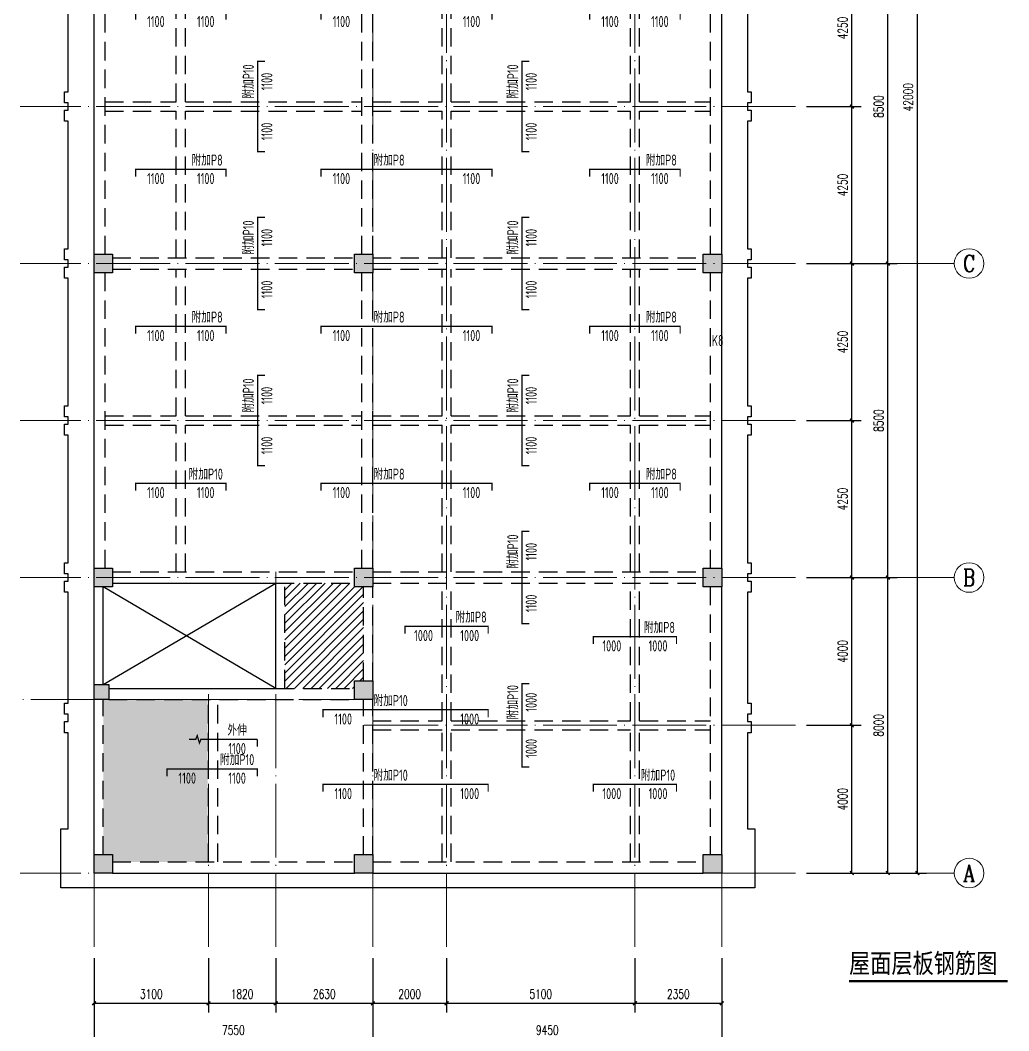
# Model space of a CAD drawing. Extents: x 3968514 to 5230306, y -516551 to -228246.
# Drawn here: x 4864588 to 4891363, y -487690 to -460335 of the extents above; entities that cross this region are included whole.
import ezdxf
from ezdxf.enums import TextEntityAlignment as Align

# ---------------------------------------------------------------- set-up
doc = ezdxf.new("R2010")
doc.units = 0
doc.header["$LTSCALE"] = 1000
doc.header["$MEASUREMENT"] = 0
for name, pattern in [('DASHED', [0.75, 0.5, -0.25]), ('DOTE', [2.42, 2, -0.2, 0.02, -0.2]), ('P_Dash1', [5, 4, -1])]:
    doc.linetypes.add(name, pattern=pattern)
for name, color, linetype, lineweight in [('AXIS', 3, 'Continuous', 15), ('AXIS_TEXT', 7, 'Continuous', 15), ('BEAM', 4, 'Continuous', 25), ('BEAM-DASHED', 4, 'P_Dash1', 25), ('COLUMN-HATCH', 251, 'Continuous', 25), ('DOTE', 1, 'DOTE', 9), ('FLOOR', 7, 'Continuous', 25), ('FLOOR-HATCH', 252, 'Continuous', 15), ('FLOOR-REIN-TEXT', 7, 'Continuous', 25), ('FLOOR-REIN-UP', 15, 'Continuous', 35), ('FLOOR-REIN-UP-DIM', 142, 'Continuous', 25), ('FLOOR-REIN-UP-TEXT', 7, 'Continuous', 25), ('PUB_DIM', 3, 'Continuous', 15)]:
    doc.layers.add(name, color=color, linetype=linetype, lineweight=lineweight)
for name, color, linetype in [('COLUMN', 9, 'Continuous'), ('DIM_SYMB', 3, 'Continuous'), ('PUB_TEXT', 7, 'Continuous'), ('Q◆07 新建墙填充', 7, 'Continuous')]:
    doc.layers.add(name, color=color, linetype=linetype)
doc.styles.add('-黑体', font='simhei.ttf', dxfattribs={"width": 0.8})
doc.styles.add('_TCH_AXIS', font='COMPLEX', dxfattribs={"bigfont": 'GBCBIG'})
doc.styles.add('_TCH_DIM_T3', font='SIMPLEX.shx', dxfattribs={"width": 0.7, "bigfont": 'GBCBIG.shx'})
doc.styles.add('COMPLEX', font='COMPLEX')
doc.styles.add('Pkpmeng', font='Pkpmeng', dxfattribs={"bigfont": 'pkpmchn'})
doc.dimstyles.new('_TCH_ARCH&&100', dxfattribs={"dimtxt": 255, "dimasz": 100, "dimexe": 250, "dimexo": 300, "dimgap": 122.5, "dimtad": 1, "dimdec": 0, "dimzin": 0, "dimdsep": 46, "dimtxsty": '_TCH_DIM_T3', "dimblk": 'ARCHTICK', "dimcen": 0.09, "dimclrt": 7, "dimazin": 2, "dimtfac": 1, "dimtdec": 0, "dimtix": 1, "dimtmove": 2, "dimatfit": 3, "dimfxl": 150, "dimtolj": 1, "dimtzin": 0, "dimarcsym": 0})

# ---------------------------------------------------------------- blocks, each defined once
blk = doc.blocks.new('rfydrtysds')
at = {"layer": 'COLUMN-HATCH'}
for points in [[(5741410, -377590), (5741910, -377590), (5741910, -378090), (5741410, -378090)], [(5748460, -377590), (5748960, -377590), (5748960, -378090), (5748460, -378090)], [(5757910, -377590), (5758410, -377590), (5758410, -378090), (5757910, -378090)], [(5741410, -386090), (5741910, -386090), (5741910, -386590), (5741410, -386590)], [(5748460, -386090), (5748960, -386090), (5748960, -386590), (5748460, -386590)], [(5757910, -386090), (5758410, -386090), (5758410, -386590), (5757910, -386590)], [(5741410, -389240), (5741810, -389240), (5741810, -389640), (5741410, -389640)], [(5748460, -389140), (5748960, -389140), (5748960, -389640), (5748460, -389640)], [(5741410, -393840), (5741910, -393840), (5741910, -394340), (5741410, -394340)], [(5748460, -393840), (5748960, -393840), (5748960, -394340), (5748460, -394340)], [(5757910, -393840), (5758410, -393840), (5758410, -394340), (5757910, -394340)]]:
    blk.add_hatch(color=256, dxfattribs=at).paths.add_polyline_path(points, flags=0)
at = {"elevation": 0}
blk.add_lwpolyline([(5759110, -369740), (5759110, -373190), (5759210, -373190), (5759210, -373490), (5759110, -373490), (5759110, -373690), (5759210, -373690), (5759210, -373990), (5759110, -373990), (5759110, -377440), (5759210, -377440), (5759210, -377740), (5759110, -377740), (5759110, -377940), (5759210, -377940), (5759210, -378240), (5759110, -378240), (5759110, -381690), (5759210, -381690), (5759210, -381990), (5759110, -381990), (5759110, -382190), (5759210, -382190), (5759210, -382490), (5759110, -382490), (5759110, -385940), (5759210, -385940), (5759210, -386240), (5759110, -386240), (5759110, -386440), (5759210, -386440), (5759210, -386740), (5759110, -386740), (5759110, -389740), (5759210, -389740), (5759210, -390040), (5759110, -390040), (5759110, -390240), (5759210, -390240), (5759210, -390541), (5759110, -390541), (5759110, -393140), (5759310, -393140), (5759310, -394740), (5740510, -394740), (5740510, -393140), (5740710, -393140), (5740710, -390541), (5740610, -390541), (5740610, -390240), (5740710, -390240), (5740710, -390040), (5740610, -390040), (5740610, -389740), (5740710, -389740), (5740710, -386740), (5740610, -386740), (5740610, -386440), (5740710, -386440), (5740710, -386240), (5740610, -386240), (5740610, -385940), (5740710, -385940), (5740710, -382490), (5740610, -382490), (5740610, -382190), (5740710, -382190), (5740710, -381990), (5740610, -381990), (5740610, -381690), (5740710, -381690), (5740710, -378240), (5740610, -378240), (5740610, -377940), (5740710, -377940), (5740710, -377740), (5740610, -377740), (5740610, -377440), (5740710, -377440), (5740710, -373990), (5740610, -373990), (5740610, -373690), (5740710, -373690), (5740710, -373490), (5740610, -373490), (5740610, -373190), (5740710, -373190), (5740710, -369740)], dxfattribs=at)
at = {"layer": 'BEAM'}
for p, q in [((5741410, -377590), (5741410, -369590)), ((5758410, -377590), (5758410, -369590)), ((5741410, -386090), (5741410, -378090)), ((5758410, -386090), (5758410, -378090)), ((5741910, -386490), (5746330, -386490)), ((5746330, -389340), (5746330, -386490)), ((5741410, -389240), (5741410, -386590)), ((5741660, -389240), (5741660, -386590)), ((5758410, -393840), (5758410, -386590)), ((5741810, -389340), (5746330, -389340)), ((5741410, -393840), (5741410, -389640)), ((5741910, -394340), (5748460, -394340)), ((5748960, -394340), (5757910, -394340))]:
    blk.add_line(p, q, dxfattribs=at)
at = {"layer": 'BEAM-DASHED', "linetype": 'DASHED'}
for p, q in [((5743635, -373465), (5743635, -369490)), ((5743885, -373465), (5743885, -369490)), ((5750835, -373465), (5750835, -369490)), ((5751085, -373465), (5751085, -369490)), ((5755935, -373465), (5755935, -369490)), ((5756185, -373465), (5756185, -369490)), ((5741710, -377590), (5741710, -369590)), ((5748660, -377590), (5748660, -369590)), ((5748960, -377590), (5748960, -369590)), ((5758110, -377590), (5758110, -369590)), ((5741710, -373465), (5743635, -373465)), ((5743885, -373465), (5748660, -373465)), ((5748960, -373465), (5750835, -373465)), ((5751085, -373465), (5755935, -373465)), ((5756185, -373465), (5758110, -373465)), ((5741710, -373715), (5743635, -373715)), ((5743635, -377690), (5743635, -373715)), ((5743885, -373715), (5748660, -373715)), ((5743885, -377690), (5743885, -373715)), ((5748960, -373715), (5750835, -373715)), ((5750835, -377690), (5750835, -373715)), ((5751085, -377690), (5751085, -373715)), ((5751085, -373715), (5755935, -373715)), ((5755935, -377690), (5755935, -373715)), ((5756185, -373715), (5758110, -373715)), ((5756185, -377690), (5756185, -373715)), ((5741910, -377690), (5748460, -377690)), ((5748960, -377690), (5757910, -377690)), ((5741910, -377990), (5748460, -377990)), ((5743635, -381965), (5743635, -377990)), ((5743885, -381965), (5743885, -377990)), ((5748960, -377990), (5757910, -377990)), ((5750835, -381965), (5750835, -377990)), ((5751085, -381965), (5751085, -377990)), ((5755935, -381965), (5755935, -377990)), ((5756185, -381965), (5756185, -377990)), ((5741710, -386090), (5741710, -378090)), ((5748660, -386090), (5748660, -378090)), ((5748960, -386090), (5748960, -378090)), ((5758110, -386090), (5758110, -378090)), ((5741710, -381965), (5743635, -381965)), ((5743885, -381965), (5748660, -381965)), ((5748960, -381965), (5750835, -381965)), ((5751085, -381965), (5755935, -381965)), ((5756185, -381965), (5758110, -381965)), ((5741710, -382215), (5743635, -382215)), ((5743635, -386190), (5743635, -382215)), ((5743885, -382215), (5748660, -382215)), ((5743885, -386190), (5743885, -382215)), ((5748960, -382215), (5750835, -382215)), ((5750835, -386190), (5750835, -382215)), ((5751085, -382215), (5755935, -382215)), ((5751085, -386190), (5751085, -382215)), ((5755935, -386190), (5755935, -382215)), ((5756185, -382215), (5758110, -382215)), ((5756185, -386190), (5756185, -382215)), ((5741910, -386190), (5748460, -386190)), ((5748960, -386190), (5757910, -386190)), ((5746330, -386490), (5748460, -386490)), ((5746580, -389340), (5746580, -386490)), ((5748960, -386490), (5757910, -386490)), ((5750835, -390215), (5750835, -386490)), ((5751085, -390215), (5751085, -386490)), ((5755935, -390215), (5755935, -386490)), ((5756185, -390215), (5756185, -386490)), ((5748710, -389140), (5748710, -386590)), ((5748960, -389140), (5748960, -386590)), ((5758110, -393840), (5758110, -386590)), ((5746330, -389340), (5748460, -389340)), ((5741660, -393840), (5741660, -389640)), ((5741810, -389640), (5748460, -389640)), ((5744510, -394040), (5744510, -389640)), ((5744760, -394040), (5744760, -389640)), ((5748710, -393840), (5748710, -389640)), ((5748960, -393840), (5748960, -389640)), ((5748960, -390215), (5750835, -390215)), ((5751085, -390215), (5755935, -390215)), ((5756185, -390215), (5758110, -390215)), ((5748960, -390465), (5750835, -390465)), ((5750835, -394040), (5750835, -390465)), ((5751085, -394040), (5751085, -390465)), ((5751085, -390465), (5755935, -390465)), ((5755935, -394040), (5755935, -390465)), ((5756185, -390465), (5758110, -390465)), ((5756185, -394040), (5756185, -390465)), ((5741910, -394040), (5748460, -394040)), ((5748960, -394040), (5757910, -394040))]:
    blk.add_line(p, q, dxfattribs=at)
at = {"layer": 'COLUMN'}
for points in [[(5741410, -377590), (5741910, -377590), (5741910, -378090), (5741410, -378090), (5741410, -377590)], [(5748460, -377590), (5748960, -377590), (5748960, -378090), (5748460, -378090), (5748460, -377590)], [(5757910, -377590), (5758410, -377590), (5758410, -378090), (5757910, -378090), (5757910, -377590)], [(5741410, -386090), (5741910, -386090), (5741910, -386590), (5741410, -386590), (5741410, -386090)], [(5748460, -386090), (5748960, -386090), (5748960, -386590), (5748460, -386590), (5748460, -386090)], [(5757910, -386090), (5758410, -386090), (5758410, -386590), (5757910, -386590), (5757910, -386090)], [(5741410, -389240), (5741810, -389240), (5741810, -389640), (5741410, -389640), (5741410, -389240)], [(5748460, -389140), (5748960, -389140), (5748960, -389640), (5748460, -389640), (5748460, -389140)], [(5741410, -393840), (5741910, -393840), (5741910, -394340), (5741410, -394340), (5741410, -393840)], [(5748460, -393840), (5748960, -393840), (5748960, -394340), (5748460, -394340), (5748460, -393840)], [(5757910, -393840), (5758410, -393840), (5758410, -394340), (5757910, -394340), (5757910, -393840)]]:
    blk.add_lwpolyline(points, dxfattribs=at)
at = {"layer": 'FLOOR'}
for p, q in [((5741660, -389240), (5746330, -386490)), ((5746330, -389340), (5741660, -386590))]:
    blk.add_line(p, q, dxfattribs=at)
at = {"layer": 'FLOOR-REIN-TEXT', "style": 'Pkpmeng', "width": 0.7}
blk.add_text('K8', height=300, dxfattribs=at).set_placement((5758460, -379923), align=Align.MIDDLE_RIGHT)
blk = doc.blocks.new('dftgsdters')
at = {"layer": 'FLOOR-HATCH'}
h = blk.add_hatch(dxfattribs=at)
h.set_pattern_fill('CROSS', color=256, scale=50, style=0)
h.set_pattern_definition([(0, (56366.2, -3003.95), (317.5, 317.5), [158.75, -476.25]), (90, (56445.58, -3083.32), (-317.5, 317.5), [158.75, -476.25])])
h.paths.add_polyline_path([(73478, 9622), (73328, 9622), (73328, 5422), (73578, 5422), (73578, 5222), (76153, 5222), (76153, 9622)], flags=0)
h.paths.add_polyline_path([(73578, 38172), (73378, 38172), (73378, 34297), (75303, 34297), (75303, 38272), (73578, 38272)], flags=0)
h.paths.add_polyline_path([(80128, 38172), (80128, 38272), (75553, 38272), (75553, 34297), (80328, 34297), (80328, 38172)], flags=0)
h.paths.add_polyline_path([(73578, 38672), (73578, 38572), (75303, 38572), (75303, 40697), (73328, 40697), (73328, 38672)], flags=0)
h.paths.add_polyline_path([(80128, 38672), (80378, 38672), (80378, 40697), (75553, 40697), (75553, 38572), (80128, 38572)], flags=0)
h.paths.add_polyline_path([(73478, 43222), (73328, 43222), (73328, 40947), (75303, 40947), (75303, 43222)], flags=0)
h.paths.add_polyline_path([(80228, 43222), (78098, 43222), (75553, 43222), (75553, 40947), (80378, 40947), (80378, 42672), (80378, 43222)], flags=0)
h.paths.add_polyline_path([(73578, 30172), (73578, 30072), (75303, 30072), (75303, 31922), (73378, 31922), (73378, 30172)], flags=0)
h.paths.add_polyline_path([(80128, 30172), (80328, 30172), (80328, 31922), (75553, 31922), (75553, 30072), (80128, 30072)], flags=0)
h.paths.add_polyline_path([(73378, 32172), (75303, 32172), (75303, 34047), (73378, 34047)], flags=0)
h.paths.add_polyline_path([(75553, 32172), (80328, 32172), (80328, 34047), (75553, 34047)], flags=0)
blk = doc.blocks.new('fgtdrtgsdfs')
at = {"layer": 'FLOOR-REIN-UP', "linetype": 'Continuous', "ltscale": 0.001, "const_width": 35}
for points in [[(74203, 28022), (74203, 28222), (76653, 28222), (76653, 28022)], [(79228, 28022), (79228, 28222), (83853, 28222), (83853, 28022)], [(86503, 28022), (86503, 28222), (88953, 28222), (88953, 28022)], [(77708, 24447), (77508, 24447), (77508, 26897), (77708, 26897)], [(84868, 24447), (84668, 24447), (84668, 26897), (84868, 26897)], [(74203, 23772), (74203, 23972), (76653, 23972), (76653, 23772)], [(79228, 23772), (79228, 23972), (83853, 23972), (83853, 23772)], [(86503, 23772), (86503, 23972), (88953, 23972), (88953, 23772)], [(77708, 20172), (77508, 20172), (77508, 22672), (77708, 22672)], [(84868, 20172), (84668, 20172), (84668, 22672), (84868, 22672)], [(74203, 19522), (74203, 19722), (76653, 19722), (76653, 19522)], [(79228, 19522), (79228, 19722), (83853, 19722), (83853, 19522)], [(86503, 19522), (86503, 19722), (88953, 19722), (88953, 19522)], [(77708, 15947), (77508, 15947), (77508, 18397), (77708, 18397)], [(84868, 15947), (84668, 15947), (84668, 18397), (84868, 18397)], [(74203, 15272), (74203, 15472), (76653, 15472), (76653, 15272)], [(79228, 15272), (79228, 15472), (83853, 15472), (83853, 15272)], [(86503, 15272), (86503, 15472), (88953, 15472), (88953, 15272)], [(84868, 11672), (84668, 11672), (84668, 14172), (84868, 14172)], [(81503, 11402), (81503, 11602), (83753, 11602), (83753, 11402)], [(86603, 11122), (86603, 11322), (88853, 11322), (88853, 11122)], [(84868, 7797), (84668, 7797), (84668, 10047), (84868, 10047)], [(79278, 9142), (79278, 9342), (83753, 9342), (83753, 9142)], [(75653, 8542), (75833, 8542), (75873, 8642), (75933, 8442), (75973, 8542), (76278, 8542), (77503, 8542)], [(77503, 8542), (77503, 8342)], [(75053, 7542), (75053, 7742), (77503, 7742), (77503, 7542)], [(79278, 7122), (79278, 7322), (83753, 7322), (83753, 7122)], [(86603, 7122), (86603, 7322), (88853, 7322), (88853, 7122)]]:
    blk.add_lwpolyline(points, dxfattribs=at)
at = {"layer": 'FLOOR-REIN-UP-DIM', "style": 'Pkpmeng', "width": 0.7}
for s, p in [('1100', (74753, 27972)), ('1100', (76103, 27972)), ('1100', (79778, 27972)), ('1100', (83303, 27972)), ('1100', (87053, 27972)), ('1100', (88403, 27972)), ('1100', (74753, 23722)), ('1100', (76103, 23722)), ('1100', (79778, 23722)), ('1100', (83303, 23722)), ('1100', (87053, 23722)), ('1100', (88403, 23722)), ('1100', (74753, 19472)), ('1100', (76103, 19472)), ('1100', (79778, 19472)), ('1100', (83303, 19472)), ('1100', (87053, 19472)), ('1100', (88403, 19472)), ('1100', (74753, 15222)), ('1100', (76103, 15222)), ('1100', (79778, 15222)), ('1100', (83303, 15222)), ('1100', (87053, 15222)), ('1100', (88403, 15222)), ('1000', (82003, 11352)), ('1000', (83253, 11352)), ('1000', (87103, 11072)), ('1000', (88353, 11072)), ('1100', (79828, 9092)), ('1000', (83253, 9092)), ('1100', (76953, 8292)), ('1100', (75603, 7492)), ('1100', (76953, 7492)), ('1100', (79828, 7072)), ('1000', (83253, 7072)), ('1000', (87103, 7072)), ('1000', (88353, 7072))]:
    blk.add_text(s, height=300, dxfattribs=at).set_placement(p, align=Align.MIDDLE_CENTER)
for s, p in [('1100', (77758, 26347)), ('1100', (84918, 26347)), ('1100', (77758, 24997)), ('1100', (84918, 24997)), ('1100', (77758, 22122)), ('1100', (84918, 22122)), ('1100', (77758, 20722)), ('1100', (84918, 20722)), ('1100', (77758, 17847)), ('1100', (84918, 17847)), ('1100', (77758, 16497)), ('1100', (84918, 16497)), ('1100', (84918, 13622)), ('1100', (84918, 12222)), ('1000', (84918, 9547)), ('1000', (84918, 8297))]:
    blk.add_text(s, height=300, rotation=90, dxfattribs=at).set_placement(p, align=Align.MIDDLE_CENTER)
at = {"layer": 'FLOOR-REIN-UP-TEXT', "style": 'Pkpmeng', "width": 0.7}
for p in [(77258, 25884), (84418, 25884), (77258, 21659), (84418, 21659), (77258, 17384), (84418, 17384), (84418, 13159), (84418, 9084)]:
    blk.add_text('附加P10', height=300, rotation=90, dxfattribs=at).set_placement(p, align=Align.MIDDLE_LEFT)
for s, p in [('附加P8', (75721, 24222)), ('附加P8', (80648, 24222)), ('附加P8', (88021, 24222)), ('附加P8', (75721, 19972)), ('附加P8', (80648, 19972)), ('附加P8', (88021, 19972)), ('附加P10', (75640, 15722)), ('附加P8', (80648, 15722)), ('附加P8', (88021, 15722)), ('附加P8', (82871, 11852)), ('附加P8', (87971, 11572)), ('附加P10', (80648, 9592)), ('附加P10', (76490, 7992)), ('附加P10', (80648, 7572)), ('附加P10', (87890, 7572))]:
    blk.add_text(s, height=300, dxfattribs=at).set_placement(p, align=Align.MIDDLE_LEFT)
blk.add_text('外伸', height=300, dxfattribs=at).set_placement((76953, 8792), align=Align.MIDDLE_CENTER)
blk = doc.blocks.new('_AXISO')
blk.add_circle((0, 0), 0.5)
at = {"layer": 'AXIS_TEXT', "style": 'COMPLEX', "width": 1.041667}
blk.add_attdef('A', text='', height=0.56, dxfattribs=at).set_placement((-0.25, -0.28), (0.25, -0.28), align=Align.FIT)
blk = doc.blocks.new('_ArchTick')
at = {"color": 0, "linetype": 'ByBlock', "const_width": 0.4}
blk.add_lwpolyline([(-0.5, -0.5), (0.5, 0.5)], dxfattribs=at)
blk = doc.blocks.new('*D1341')
at = {"layer": 'AXIS', "color": 0, "lineweight": -2, "transparency": 16777216}
for p, q in [((0, -44300), (0, -47550)), ((17000, -44300), (17000, -47550)), ((0, -47300), (17000, -47300))]:
    blk.add_line(p, q, dxfattribs=at)
at = {"layer": 'Defpoints', "color": 0, "transparency": 16777216}
for p in [(0, -44000), (17000, -44000), (17000, -47300)]:
    blk.add_point(p, dxfattribs=at)
at = {"layer": 'AXIS', "color": 0, "lineweight": -2, "transparency": 16777216, "xscale": 100, "yscale": 100, "zscale": 100, "rotation": 180}
blk.add_blockref('_ArchTick', (0, -47300), dxfattribs=at)
at = {"layer": 'AXIS', "color": 0, "lineweight": -2, "transparency": 16777216, "xscale": 100, "yscale": 100, "zscale": 100}
blk.add_blockref('_ArchTick', (17000, -47300), dxfattribs=at)
at = {"layer": 'AXIS', "color": 7, "transparency": 16777216, "insert": (8500, -47050), "char_height": 255, "attachment_point": 5, "style": '_TCH_DIM_T3'}
blk.add_mtext('\\A1;17000', dxfattribs=at)
blk = doc.blocks.new('*D1342')
at = {"layer": 'AXIS', "color": 0, "lineweight": -2, "transparency": 16777216}
for p, q in [((0, -44300), (0, -46750)), ((7550, -44300), (7550, -46750)), ((0, -46500), (7550, -46500))]:
    blk.add_line(p, q, dxfattribs=at)
at = {"layer": 'Defpoints', "color": 0, "transparency": 16777216}
for p in [(0, -44000), (7550, -44000), (7550, -46500)]:
    blk.add_point(p, dxfattribs=at)
at = {"layer": 'AXIS', "color": 0, "lineweight": -2, "transparency": 16777216, "xscale": 100, "yscale": 100, "zscale": 100, "rotation": 180}
blk.add_blockref('_ArchTick', (0, -46500), dxfattribs=at)
at = {"layer": 'AXIS', "color": 0, "lineweight": -2, "transparency": 16777216, "xscale": 100, "yscale": 100, "zscale": 100}
blk.add_blockref('_ArchTick', (7550, -46500), dxfattribs=at)
at = {"layer": 'AXIS', "color": 7, "transparency": 16777216, "insert": (3775, -46250), "char_height": 255, "attachment_point": 5, "style": '_TCH_DIM_T3'}
blk.add_mtext('\\A1;7550', dxfattribs=at)
blk = doc.blocks.new('*D1343')
at = {"layer": 'AXIS', "color": 0, "lineweight": -2, "transparency": 16777216}
for p, q in [((7550, -44300), (7550, -46750)), ((17000, -44300), (17000, -46750)), ((7550, -46500), (17000, -46500))]:
    blk.add_line(p, q, dxfattribs=at)
at = {"layer": 'Defpoints', "color": 0, "transparency": 16777216}
for p in [(7550, -44000), (17000, -44000), (17000, -46500)]:
    blk.add_point(p, dxfattribs=at)
at = {"layer": 'AXIS', "color": 0, "lineweight": -2, "transparency": 16777216, "xscale": 100, "yscale": 100, "zscale": 100, "rotation": 180}
blk.add_blockref('_ArchTick', (7550, -46500), dxfattribs=at)
at = {"layer": 'AXIS', "color": 0, "lineweight": -2, "transparency": 16777216, "xscale": 100, "yscale": 100, "zscale": 100}
blk.add_blockref('_ArchTick', (17000, -46500), dxfattribs=at)
at = {"layer": 'AXIS', "color": 7, "transparency": 16777216, "insert": (12275, -46250), "char_height": 255, "attachment_point": 5, "style": '_TCH_DIM_T3'}
blk.add_mtext('\\A1;9450', dxfattribs=at)
blk = doc.blocks.new('*D1347')
at = {"layer": 'AXIS', "color": 0, "lineweight": -2, "transparency": 16777216}
for p, q in [((19300, 0), (22550, 0)), ((22300, -42000), (22300, 0)), ((19300, -42000), (22550, -42000))]:
    blk.add_line(p, q, dxfattribs=at)
at = {"layer": 'Defpoints', "color": 0, "transparency": 16777216}
for p in [(19000, 0), (22300, 0), (19000, -42000)]:
    blk.add_point(p, dxfattribs=at)
at = {"layer": 'AXIS', "color": 0, "lineweight": -2, "transparency": 16777216, "xscale": 100, "yscale": 100, "zscale": 100}
for p, rotation in [((22300, 0), 90), ((22300, -42000), 270)]:
    blk.add_blockref('_ArchTick', p, dxfattribs=dict(at, rotation=rotation))
at = {"layer": 'AXIS', "color": 7, "transparency": 16777216, "insert": (22050, -21000), "char_height": 255, "attachment_point": 5, "rotation": 90, "style": '_TCH_DIM_T3'}
blk.add_mtext('\\A1;42000', dxfattribs=at)
blk = doc.blocks.new('*D1348')
at = {"layer": 'AXIS', "color": 0, "lineweight": -2, "transparency": 16777216}
for p, q in [((19300, -34000), (21750, -34000)), ((21500, -42000), (21500, -34000)), ((19300, -42000), (21750, -42000))]:
    blk.add_line(p, q, dxfattribs=at)
at = {"layer": 'Defpoints', "color": 0, "transparency": 16777216}
for p in [(19000, -34000), (21500, -34000), (19000, -42000)]:
    blk.add_point(p, dxfattribs=at)
at = {"layer": 'AXIS', "color": 0, "lineweight": -2, "transparency": 16777216, "xscale": 100, "yscale": 100, "zscale": 100}
for p, rotation in [((21500, -34000), 90), ((21500, -42000), 270)]:
    blk.add_blockref('_ArchTick', p, dxfattribs=dict(at, rotation=rotation))
at = {"layer": 'AXIS', "color": 7, "transparency": 16777216, "insert": (21250, -38000), "char_height": 255, "attachment_point": 5, "rotation": 90, "style": '_TCH_DIM_T3'}
blk.add_mtext('\\A1;8000', dxfattribs=at)
blk = doc.blocks.new('*D1349')
at = {"layer": 'AXIS', "color": 0, "lineweight": -2, "transparency": 16777216}
for p, q in [((19300, -25500), (21750, -25500)), ((21500, -34000), (21500, -25500)), ((19300, -34000), (21750, -34000))]:
    blk.add_line(p, q, dxfattribs=at)
at = {"layer": 'Defpoints', "color": 0, "transparency": 16777216}
for p in [(19000, -25500), (21500, -25500), (19000, -34000)]:
    blk.add_point(p, dxfattribs=at)
at = {"layer": 'AXIS', "color": 0, "lineweight": -2, "transparency": 16777216, "xscale": 100, "yscale": 100, "zscale": 100}
for p, rotation in [((21500, -25500), 90), ((21500, -34000), 270)]:
    blk.add_blockref('_ArchTick', p, dxfattribs=dict(at, rotation=rotation))
at = {"layer": 'AXIS', "color": 7, "transparency": 16777216, "insert": (21250, -29750), "char_height": 255, "attachment_point": 5, "rotation": 90, "style": '_TCH_DIM_T3'}
blk.add_mtext('\\A1;8500', dxfattribs=at)
blk = doc.blocks.new('*D1350')
at = {"layer": 'AXIS', "color": 0, "lineweight": -2, "transparency": 16777216}
for p, q in [((19300, -17000), (21750, -17000)), ((21500, -25500), (21500, -17000)), ((19300, -25500), (21750, -25500))]:
    blk.add_line(p, q, dxfattribs=at)
at = {"layer": 'Defpoints', "color": 0, "transparency": 16777216}
for p in [(19000, -17000), (21500, -17000), (19000, -25500)]:
    blk.add_point(p, dxfattribs=at)
at = {"layer": 'AXIS', "color": 0, "lineweight": -2, "transparency": 16777216, "xscale": 100, "yscale": 100, "zscale": 100}
for p, rotation in [((21500, -17000), 90), ((21500, -25500), 270)]:
    blk.add_blockref('_ArchTick', p, dxfattribs=dict(at, rotation=rotation))
at = {"layer": 'AXIS', "color": 7, "transparency": 16777216, "insert": (21250, -21250), "char_height": 255, "attachment_point": 5, "rotation": 90, "style": '_TCH_DIM_T3'}
blk.add_mtext('\\A1;8500', dxfattribs=at)
blk = doc.blocks.new('*D1073')
at = {"layer": 'Defpoints', "color": 0, "transparency": 16777216}
for p in [(4866588, -485421), (4869688, -485421), (4869688, -486946)]:
    blk.add_point(p, dxfattribs=at)
at = {"layer": 'PUB_DIM', "color": 0, "lineweight": -2, "transparency": 16777216}
for p, q in [((4866588, -485721), (4866588, -487196)), ((4869688, -485721), (4869688, -487196)), ((4866588, -486946), (4869688, -486946))]:
    blk.add_line(p, q, dxfattribs=at)
at = {"layer": 'PUB_DIM', "color": 0, "lineweight": -2, "transparency": 16777216, "xscale": 100, "yscale": 100, "zscale": 100, "rotation": 180}
blk.add_blockref('_ArchTick', (4866588, -486946), dxfattribs=at)
at = {"layer": 'PUB_DIM', "color": 0, "lineweight": -2, "transparency": 16777216, "xscale": 100, "yscale": 100, "zscale": 100}
blk.add_blockref('_ArchTick', (4869688, -486946), dxfattribs=at)
at = {"layer": 'PUB_DIM', "color": 7, "transparency": 16777216, "insert": (4868138, -486696), "char_height": 255, "attachment_point": 5, "style": '_TCH_DIM_T3'}
blk.add_mtext('\\A1;3100', dxfattribs=at)
blk = doc.blocks.new('*D1074')
at = {"layer": 'Defpoints', "color": 0, "transparency": 16777216}
for p in [(4869688, -485421), (4871508, -485421), (4871508, -486946)]:
    blk.add_point(p, dxfattribs=at)
at = {"layer": 'PUB_DIM', "color": 0, "lineweight": -2, "transparency": 16777216}
for p, q in [((4869688, -485721), (4869688, -487196)), ((4871508, -485721), (4871508, -487196)), ((4869688, -486946), (4871508, -486946))]:
    blk.add_line(p, q, dxfattribs=at)
at = {"layer": 'PUB_DIM', "color": 0, "lineweight": -2, "transparency": 16777216, "xscale": 100, "yscale": 100, "zscale": 100, "rotation": 180}
blk.add_blockref('_ArchTick', (4869688, -486946), dxfattribs=at)
at = {"layer": 'PUB_DIM', "color": 0, "lineweight": -2, "transparency": 16777216, "xscale": 100, "yscale": 100, "zscale": 100}
blk.add_blockref('_ArchTick', (4871508, -486946), dxfattribs=at)
at = {"layer": 'PUB_DIM', "color": 7, "transparency": 16777216, "insert": (4870598, -486696), "char_height": 255, "attachment_point": 5, "style": '_TCH_DIM_T3'}
blk.add_mtext('\\A1;1820', dxfattribs=at)
blk = doc.blocks.new('*D1075')
at = {"layer": 'Defpoints', "color": 0, "transparency": 16777216}
for p in [(4871508, -485421), (4874138, -485421), (4874138, -486946)]:
    blk.add_point(p, dxfattribs=at)
at = {"layer": 'PUB_DIM', "color": 0, "lineweight": -2, "transparency": 16777216}
for p, q in [((4871508, -485721), (4871508, -487196)), ((4874138, -485721), (4874138, -487196)), ((4871508, -486946), (4874138, -486946))]:
    blk.add_line(p, q, dxfattribs=at)
at = {"layer": 'PUB_DIM', "color": 0, "lineweight": -2, "transparency": 16777216, "xscale": 100, "yscale": 100, "zscale": 100, "rotation": 180}
blk.add_blockref('_ArchTick', (4871508, -486946), dxfattribs=at)
at = {"layer": 'PUB_DIM', "color": 0, "lineweight": -2, "transparency": 16777216, "xscale": 100, "yscale": 100, "zscale": 100}
blk.add_blockref('_ArchTick', (4874138, -486946), dxfattribs=at)
at = {"layer": 'PUB_DIM', "color": 7, "transparency": 16777216, "insert": (4872823, -486696), "char_height": 255, "attachment_point": 5, "style": '_TCH_DIM_T3'}
blk.add_mtext('\\A1;2630', dxfattribs=at)
blk = doc.blocks.new('*D1076')
at = {"layer": 'Defpoints', "color": 0, "transparency": 16777216}
for p in [(4874138, -485421), (4876138, -485421), (4876138, -486946)]:
    blk.add_point(p, dxfattribs=at)
at = {"layer": 'PUB_DIM', "color": 0, "lineweight": -2, "transparency": 16777216}
for p, q in [((4874138, -485721), (4874138, -487196)), ((4876138, -485721), (4876138, -487196)), ((4874138, -486946), (4876138, -486946))]:
    blk.add_line(p, q, dxfattribs=at)
at = {"layer": 'PUB_DIM', "color": 0, "lineweight": -2, "transparency": 16777216, "xscale": 100, "yscale": 100, "zscale": 100, "rotation": 180}
blk.add_blockref('_ArchTick', (4874138, -486946), dxfattribs=at)
at = {"layer": 'PUB_DIM', "color": 0, "lineweight": -2, "transparency": 16777216, "xscale": 100, "yscale": 100, "zscale": 100}
blk.add_blockref('_ArchTick', (4876138, -486946), dxfattribs=at)
at = {"layer": 'PUB_DIM', "color": 7, "transparency": 16777216, "insert": (4875138, -486696), "char_height": 255, "attachment_point": 5, "style": '_TCH_DIM_T3'}
blk.add_mtext('\\A1;2000', dxfattribs=at)
blk = doc.blocks.new('*D1077')
at = {"layer": 'Defpoints', "color": 0, "transparency": 16777216}
for p in [(4876138, -485421), (4881238, -485421), (4881238, -486946)]:
    blk.add_point(p, dxfattribs=at)
at = {"layer": 'PUB_DIM', "color": 0, "lineweight": -2, "transparency": 16777216}
for p, q in [((4876138, -485721), (4876138, -487196)), ((4881238, -485721), (4881238, -487196)), ((4876138, -486946), (4881238, -486946))]:
    blk.add_line(p, q, dxfattribs=at)
at = {"layer": 'PUB_DIM', "color": 0, "lineweight": -2, "transparency": 16777216, "xscale": 100, "yscale": 100, "zscale": 100, "rotation": 180}
blk.add_blockref('_ArchTick', (4876138, -486946), dxfattribs=at)
at = {"layer": 'PUB_DIM', "color": 0, "lineweight": -2, "transparency": 16777216, "xscale": 100, "yscale": 100, "zscale": 100}
blk.add_blockref('_ArchTick', (4881238, -486946), dxfattribs=at)
at = {"layer": 'PUB_DIM', "color": 7, "transparency": 16777216, "insert": (4878688, -486696), "char_height": 255, "attachment_point": 5, "style": '_TCH_DIM_T3'}
blk.add_mtext('\\A1;5100', dxfattribs=at)
blk = doc.blocks.new('*D1078')
at = {"layer": 'Defpoints', "color": 0, "transparency": 16777216}
for p in [(4881238, -485421), (4883588, -485421), (4883588, -486946)]:
    blk.add_point(p, dxfattribs=at)
at = {"layer": 'PUB_DIM', "color": 0, "lineweight": -2, "transparency": 16777216}
for p, q in [((4881238, -485721), (4881238, -487196)), ((4883588, -485721), (4883588, -487196)), ((4881238, -486946), (4883588, -486946))]:
    blk.add_line(p, q, dxfattribs=at)
at = {"layer": 'PUB_DIM', "color": 0, "lineweight": -2, "transparency": 16777216, "xscale": 100, "yscale": 100, "zscale": 100, "rotation": 180}
blk.add_blockref('_ArchTick', (4881238, -486946), dxfattribs=at)
at = {"layer": 'PUB_DIM', "color": 0, "lineweight": -2, "transparency": 16777216, "xscale": 100, "yscale": 100, "zscale": 100}
blk.add_blockref('_ArchTick', (4883588, -486946), dxfattribs=at)
at = {"layer": 'PUB_DIM', "color": 7, "transparency": 16777216, "insert": (4882413, -486696), "char_height": 255, "attachment_point": 5, "style": '_TCH_DIM_T3'}
blk.add_mtext('\\A1;2350', dxfattribs=at)
blk = doc.blocks.new('*D1079')
at = {"layer": 'Defpoints', "color": 0, "transparency": 16777216}
for p in [(4885588, -479421), (4887113, -479421), (4885588, -483421)]:
    blk.add_point(p, dxfattribs=at)
at = {"layer": 'PUB_DIM', "color": 0, "lineweight": -2, "transparency": 16777216}
for p, q in [((4885888, -479421), (4887363, -479421)), ((4887113, -483421), (4887113, -479421)), ((4885888, -483421), (4887363, -483421))]:
    blk.add_line(p, q, dxfattribs=at)
at = {"layer": 'PUB_DIM', "color": 0, "lineweight": -2, "transparency": 16777216, "xscale": 100, "yscale": 100, "zscale": 100}
for p, rotation in [((4887113, -479421), 90), ((4887113, -483421), 270)]:
    blk.add_blockref('_ArchTick', p, dxfattribs=dict(at, rotation=rotation))
at = {"layer": 'PUB_DIM', "color": 7, "transparency": 16777216, "insert": (4886863, -481421), "char_height": 255, "attachment_point": 5, "rotation": 90, "style": '_TCH_DIM_T3'}
blk.add_mtext('\\A1;4000', dxfattribs=at)
blk = doc.blocks.new('*D1080')
at = {"layer": 'Defpoints', "color": 0, "transparency": 16777216}
for p in [(4885588, -475421), (4887113, -475421), (4885588, -479421)]:
    blk.add_point(p, dxfattribs=at)
at = {"layer": 'PUB_DIM', "color": 0, "lineweight": -2, "transparency": 16777216}
for p, q in [((4885888, -475421), (4887363, -475421)), ((4887113, -479421), (4887113, -475421)), ((4885888, -479421), (4887363, -479421))]:
    blk.add_line(p, q, dxfattribs=at)
at = {"layer": 'PUB_DIM', "color": 0, "lineweight": -2, "transparency": 16777216, "xscale": 100, "yscale": 100, "zscale": 100}
for p, rotation in [((4887113, -475421), 90), ((4887113, -479421), 270)]:
    blk.add_blockref('_ArchTick', p, dxfattribs=dict(at, rotation=rotation))
at = {"layer": 'PUB_DIM', "color": 7, "transparency": 16777216, "insert": (4886863, -477421), "char_height": 255, "attachment_point": 5, "rotation": 90, "style": '_TCH_DIM_T3'}
blk.add_mtext('\\A1;4000', dxfattribs=at)
blk = doc.blocks.new('*D1081')
at = {"layer": 'Defpoints', "color": 0, "transparency": 16777216}
for p in [(4885588, -471171), (4887113, -471171), (4885588, -475421)]:
    blk.add_point(p, dxfattribs=at)
at = {"layer": 'PUB_DIM', "color": 0, "lineweight": -2, "transparency": 16777216}
for p, q in [((4885888, -471171), (4887363, -471171)), ((4887113, -475421), (4887113, -471171)), ((4885888, -475421), (4887363, -475421))]:
    blk.add_line(p, q, dxfattribs=at)
at = {"layer": 'PUB_DIM', "color": 0, "lineweight": -2, "transparency": 16777216, "xscale": 100, "yscale": 100, "zscale": 100}
for p, rotation in [((4887113, -471171), 90), ((4887113, -475421), 270)]:
    blk.add_blockref('_ArchTick', p, dxfattribs=dict(at, rotation=rotation))
at = {"layer": 'PUB_DIM', "color": 7, "transparency": 16777216, "insert": (4886863, -473296), "char_height": 255, "attachment_point": 5, "rotation": 90, "style": '_TCH_DIM_T3'}
blk.add_mtext('\\A1;4250', dxfattribs=at)
blk = doc.blocks.new('*D1082')
at = {"layer": 'Defpoints', "color": 0, "transparency": 16777216}
for p in [(4885588, -466921), (4887113, -466921), (4885588, -471171)]:
    blk.add_point(p, dxfattribs=at)
at = {"layer": 'PUB_DIM', "color": 0, "lineweight": -2, "transparency": 16777216}
for p, q in [((4885888, -466921), (4887363, -466921)), ((4887113, -471171), (4887113, -466921)), ((4885888, -471171), (4887363, -471171))]:
    blk.add_line(p, q, dxfattribs=at)
at = {"layer": 'PUB_DIM', "color": 0, "lineweight": -2, "transparency": 16777216, "xscale": 100, "yscale": 100, "zscale": 100}
for p, rotation in [((4887113, -466921), 90), ((4887113, -471171), 270)]:
    blk.add_blockref('_ArchTick', p, dxfattribs=dict(at, rotation=rotation))
at = {"layer": 'PUB_DIM', "color": 7, "transparency": 16777216, "insert": (4886863, -469046), "char_height": 255, "attachment_point": 5, "rotation": 90, "style": '_TCH_DIM_T3'}
blk.add_mtext('\\A1;4250', dxfattribs=at)
blk = doc.blocks.new('*D1083')
at = {"layer": 'Defpoints', "color": 0, "transparency": 16777216}
for p in [(4885588, -462671), (4887113, -462671), (4885588, -466921)]:
    blk.add_point(p, dxfattribs=at)
at = {"layer": 'PUB_DIM', "color": 0, "lineweight": -2, "transparency": 16777216}
for p, q in [((4885888, -462671), (4887363, -462671)), ((4887113, -466921), (4887113, -462671)), ((4885888, -466921), (4887363, -466921))]:
    blk.add_line(p, q, dxfattribs=at)
at = {"layer": 'PUB_DIM', "color": 0, "lineweight": -2, "transparency": 16777216, "xscale": 100, "yscale": 100, "zscale": 100}
for p, rotation in [((4887113, -462671), 90), ((4887113, -466921), 270)]:
    blk.add_blockref('_ArchTick', p, dxfattribs=dict(at, rotation=rotation))
at = {"layer": 'PUB_DIM', "color": 7, "transparency": 16777216, "insert": (4886863, -464796), "char_height": 255, "attachment_point": 5, "rotation": 90, "style": '_TCH_DIM_T3'}
blk.add_mtext('\\A1;4250', dxfattribs=at)
blk = doc.blocks.new('*D1084')
at = {"layer": 'Defpoints', "color": 0, "transparency": 16777216}
for p in [(4885588, -458421), (4887113, -458421), (4885588, -462671)]:
    blk.add_point(p, dxfattribs=at)
at = {"layer": 'PUB_DIM', "color": 0, "lineweight": -2, "transparency": 16777216}
for p, q in [((4885888, -458421), (4887363, -458421)), ((4887113, -462671), (4887113, -458421)), ((4885888, -462671), (4887363, -462671))]:
    blk.add_line(p, q, dxfattribs=at)
at = {"layer": 'PUB_DIM', "color": 0, "lineweight": -2, "transparency": 16777216, "xscale": 100, "yscale": 100, "zscale": 100}
for p, rotation in [((4887113, -458421), 90), ((4887113, -462671), 270)]:
    blk.add_blockref('_ArchTick', p, dxfattribs=dict(at, rotation=rotation))
at = {"layer": 'PUB_DIM', "color": 7, "transparency": 16777216, "insert": (4886863, -460546), "char_height": 255, "attachment_point": 5, "rotation": 90, "style": '_TCH_DIM_T3'}
blk.add_mtext('\\A1;4250', dxfattribs=at)
blk = doc.blocks.new('A$Cbcbeac01')
at = {"layer": 'AXIS'}
for p, q in [((19300, -25500), (23300, -25500)), ((19300, -34000), (23300, -34000)), ((19300, -42000), (23300, -42000)), ((0, -44300), (0, -48300)), ((7550, -44300), (7550, -48300)), ((17000, -44300), (17000, -48300))]:
    blk.add_line(p, q, dxfattribs=at)
at = {"layer": 'DOTE'}
for p, q in [((0, -44000), (0, 2000)), ((7550, -44000), (7550, 2000)), ((17000, -44000), (17000, 2000)), ((19000, -25500), (-2000, -25500)), ((19000, -34000), (-2000, -34000)), ((19000, -42000), (-2000, -42000))]:
    blk.add_line(p, q, dxfattribs=at)
at = {"layer": 'AXIS'}
ref = blk.add_blockref('_AXISO', (23700, -25500), dxfattribs=dict(at, xscale=800, yscale=800, zscale=800))
ref.add_attrib('A', 'C', dxfattribs={"layer": 'AXIS_TEXT', "height": 452, "style": '_TCH_AXIS', "width": 1.024}).set_placement((23534.7, -25726), (23865.3, -25726), align=Align.FIT)
ref = blk.add_blockref('_AXISO', (23700, -34000), dxfattribs=dict(at, xscale=800, yscale=800, zscale=800))
ref.add_attrib('A', 'B', dxfattribs={"layer": 'AXIS_TEXT', "height": 448.3, "style": '_TCH_AXIS', "width": 0.924665}).set_placement((23532.2, -34224.2), (23867.8, -34224.2), align=Align.FIT)
ref = blk.add_blockref('_AXISO', (23700, -42000), dxfattribs=dict(at, xscale=800, yscale=800, zscale=800))
ref.add_attrib('A', 'A', dxfattribs={"layer": 'AXIS_TEXT', "height": 450.2, "style": '_TCH_AXIS', "width": 0.863198}).set_placement((23533.5, -42225.1), (23866.5, -42225.1), align=Align.FIT)
for p1, p2, distance, picture, middle in [((19000, -42000), (19000, 0), -3300, '*D1347', (22050, -21000)), ((19000, -25500), (19000, -17000), -2500, '*D1350', (21250, -21250)), ((19000, -34000), (19000, -25500), -2500, '*D1349', (21250, -29750)), ((19000, -42000), (19000, -34000), -2500, '*D1348', (21250, -38000)), ((0, -44000), (17000, -44000), -3300, '*D1341', (8500, -47050)), ((0, -44000), (7550, -44000), -2500, '*D1342', (3775, -46250)), ((7550, -44000), (17000, -44000), -2500, '*D1343', (12275, -46250))]:
    dim = blk.add_aligned_dim(p1=p1, p2=p2, distance=distance, dimstyle='_TCH_ARCH&&100', dxfattribs=at)
    dim.commit()
    dim.dimension.update_dxf_attribs({"geometry": picture, "text_midpoint": middle})

msp = doc.modelspace()

# ---------------------------------------------------------------- hatches: boundary and pattern name
at = {"layer": 'Q◆07 新建墙填充'}
h = msp.add_hatch(dxfattribs=at)
h.set_pattern_fill('ANSI31', color=8, scale=100)
h.set_pattern_definition([(45, (0, 0), (-112.2532015, 112.2532015), [])])
h.paths.add_polyline_path([(4873888.07665, -475670.60786), (4873638.07665, -475670.60786), (4873638.07665, -475570.60786), (4871758.07665, -475570.60786), (4871758.07665, -478420.60786), (4873638.07665, -478420.60786), (4873638.07665, -478220.60786), (4873888.07665, -478220.60786)])

# ---------------------------------------------------------------- linework, layer by layer
at = {"layer": 'DIM_SYMB', "const_width": 70}
msp.add_lwpolyline([(4887036.86346, -486347.09914), (4891328.42465, -486347.09914)], dxfattribs=at)
at = {"layer": 'DOTE'}
for p, q in [((4876138.07665, -485420.60786, -0.30417), (4876138.07665, -439420.60786, -0.30417)), ((4881238.07665, -485420.60786, -0.30417), (4881238.07665, -439420.60786, -0.30417)), ((4885588.07665, -462670.60786, -0.30417), (4864588.07665, -462670.60786, -0.30417)), ((4885588.07665, -471170.60786, -0.30417), (4864588.07665, -471170.60786, -0.30417)), ((4871508.07665, -485420.60786, -0.30417), (4871508.07665, -475270.60786, -0.30417)), ((4869688.06229, -485420.60786, -0.30417), (4869688.06229, -478420.60786, -0.30417)), ((4874138.07657, -478720.60732, -0.30417), (4864588.07673, -478720.60732, -0.30417)), ((4885588.07665, -479420.60786, -0.30417), (4873888.07665, -479420.60786, -0.30417))]:
    msp.add_line(p, q, dxfattribs=at)

# ---------------------------------------------------------------- block references
for name, p in [('A$Cbcbeac01', (4866588.07657, -441420.60786, -0.30417)), ('rfydrtysds', (-874821.5504, -89080.63617, -0.30417)), ('fgtdrtgsdfs', (4793509.86863, -488342.65829, -0.30417)), ('dftgsdters', (4793509.86863, -488342.65829, -0.30417))]:
    msp.add_blockref(name, p)

# ---------------------------------------------------------------- texts
at = {"layer": 'PUB_TEXT', "style": '-黑体', "width": 0.8}
msp.add_text('屋面层板钢筋图', height=525.738397, dxfattribs=at).set_placement((4887036.86346, -486124.39871))

# ---------------------------------------------------------------- dimensions: what is measured, and where the dimension line sits
at = {"layer": 'PUB_DIM'}
for p1, p2, distance, picture, middle in [((4885588.07698, -462670.60786), (4885588.0769, -458420.60786), -1525.00005, '*D1084', (4886863.07695, -460545.60786)), ((4885588.07706, -466920.60786), (4885588.07698, -462670.60786), -1525.00005, '*D1083', (4886863.07703, -464795.60786)), ((4885588.07714, -471170.60786), (4885588.07706, -466920.60786), -1525.00005, '*D1082', (4886863.07711, -469045.60786)), ((4885588.07722, -475420.60786), (4885588.07714, -471170.60786), -1525.00005, '*D1081', (4886863.07719, -473295.60786)), ((4885588.0773, -479420.60786), (4885588.07722, -475420.60786), -1525.00005, '*D1080', (4886863.07727, -477420.60786)), ((4885588.07737, -483420.60786), (4885588.0773, -479420.60786), -1525.00005, '*D1079', (4886863.07735, -481420.60786)), ((4866588.07657, -485420.60786), (4869688.06229, -485420.60786), -1525, '*D1073', (4868138.06943, -486695.60786)), ((4869688.06229, -485420.60786), (4871508.07665, -485420.60786), -1525, '*D1074', (4870598.06947, -486695.60786)), ((4871508.07665, -485420.60786), (4874138.07657, -485420.60786), -1525, '*D1075', (4872823.07661, -486695.60786)), ((4874138.07657, -485420.60786), (4876138.07665, -485420.60786), -1525, '*D1076', (4875138.07661, -486695.60786)), ((4876138.07665, -485420.60786), (4881238.07665, -485420.60786), -1525, '*D1077', (4878688.07665, -486695.60786)), ((4881238.07665, -485420.60786), (4883588.07657, -485420.60786), -1525, '*D1078', (4882413.07661, -486695.60786))]:
    dim = msp.add_aligned_dim(p1=p1, p2=p2, distance=distance, dimstyle='_TCH_ARCH&&100', dxfattribs=at)
    dim.commit()
    dim.dimension.update_dxf_attribs({"geometry": picture, "text_midpoint": middle})

doc.saveas('drawing.dxf')
